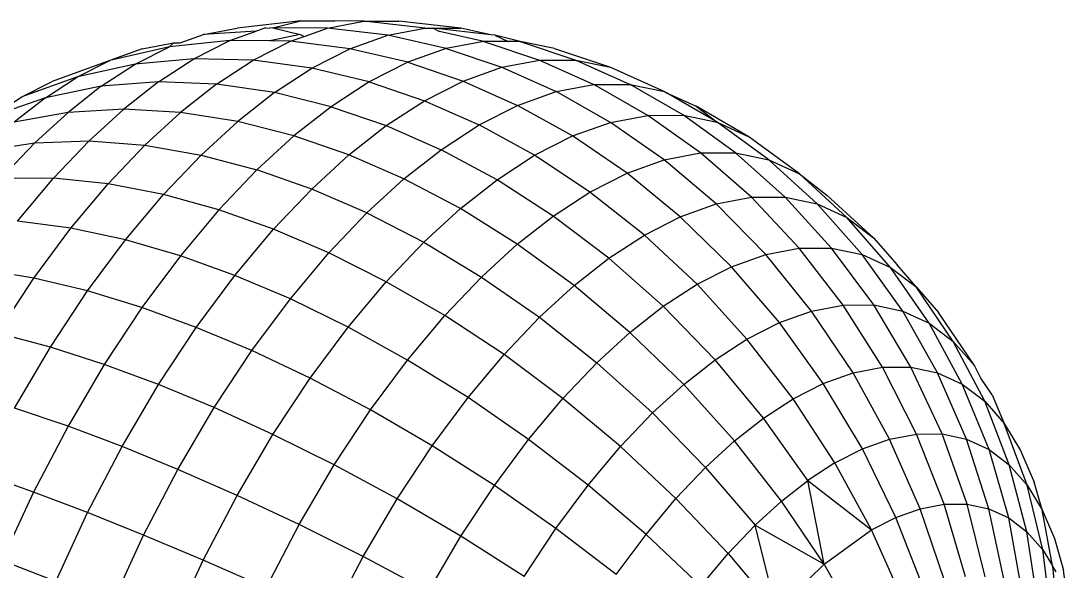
# Model space of a CAD drawing. Header units: millimetres. Extents: x 243 to 2849, y 203 to 3454.
# Drawn here: x 2389.67 to 2400.29, y 1553.52 to 1559.1 of the extents above; entities that cross this region are included whole.
import ezdxf

# ---------------------------------------------------------------- set-up
doc = ezdxf.new("R2010")
doc.units = ezdxf.units.MM

msp = doc.modelspace()

# ---------------------------------------------------------------- linework, layer by layer
for p, q in [((2391.527, 1558.963), (2391.868, 1559.027)), ((2392.515, 1559.1), (2391.868, 1559.027)), ((2392.158, 1559.032), (2392.06, 1558.997)), ((2392.158, 1559.032), (2392.197, 1559.028)), ((2392.229, 1559.032), (2392.197, 1559.028)), ((2392.229, 1559.032), (2392.515, 1559.1)), ((2392.229, 1559.032), (2392.508, 1558.963)), ((2392.784, 1559.028), (2392.229, 1559.032)), ((2392.515, 1559.1), (2392.859, 1559.101)), ((2392.548, 1558.944), (2392.784, 1559.028)), ((2392.784, 1559.028), (2393.153, 1559.098)), ((2393.396, 1558.955), (2392.784, 1559.028)), ((2393.153, 1559.098), (2392.859, 1559.101)), ((2393.153, 1559.098), (2393.508, 1559.099)), ((2393.773, 1559.027), (2393.153, 1559.098)), ((2393.396, 1558.955), (2393.773, 1559.027)), ((2394.137, 1559.028), (2393.508, 1559.099)), ((2393.773, 1559.027), (2393.856, 1559.027)), ((2393.856, 1559.027), (2394.137, 1559.028)), ((2393.856, 1559.027), (2393.919, 1558.994)), ((2394.44, 1558.96), (2393.856, 1559.027)), ((2394.44, 1558.96), (2394.137, 1559.028)), ((2391.794, 1558.902), (2391.18, 1558.839)), ((2391.289, 1558.878), (2391.527, 1558.963)), ((2391.429, 1558.716), (2391.794, 1558.902)), ((2392.06, 1558.997), (2391.527, 1558.963)), ((2391.794, 1558.902), (2392.06, 1558.997)), ((2392.199, 1558.897), (2391.794, 1558.902)), ((2392.508, 1558.963), (2392.199, 1558.897)), ((2392.408, 1558.894), (2392.548, 1558.944)), ((2392.508, 1558.963), (2392.548, 1558.944)), ((2393.011, 1558.818), (2393.396, 1558.955)), ((2393.987, 1558.82), (2393.396, 1558.955)), ((2394.37, 1558.892), (2393.919, 1558.994)), ((2394.481, 1558.955), (2394.44, 1558.96)), ((2394.481, 1558.955), (2394.616, 1558.893)), ((2394.738, 1558.893), (2394.481, 1558.955)), ((2391.18, 1558.839), (2390.575, 1558.7)), ((2390.902, 1558.817), (2390.575, 1558.7)), ((2390.831, 1558.661), (2391.18, 1558.839)), ((2390.902, 1558.817), (2391.223, 1558.877)), ((2391.18, 1558.839), (2391.223, 1558.877)), ((2391.223, 1558.877), (2391.289, 1558.878)), ((2392.03, 1558.702), (2392.408, 1558.894)), ((2392.408, 1558.894), (2392.199, 1558.897)), ((2393.011, 1558.818), (2392.408, 1558.894)), ((2392.626, 1558.621), (2393.011, 1558.818)), ((2393.598, 1558.681), (2393.011, 1558.818)), ((2393.987, 1558.82), (2393.598, 1558.681)), ((2394.37, 1558.892), (2393.987, 1558.82)), ((2393.987, 1558.82), (2394.552, 1558.63)), ((2394.616, 1558.893), (2394.37, 1558.892)), ((2394.37, 1558.892), (2394.935, 1558.703)), ((2394.738, 1558.893), (2394.616, 1558.893)), ((2395.087, 1558.82), (2394.738, 1558.893)), ((2394.738, 1558.893), (2395.305, 1558.704)), ((2395.087, 1558.82), (2395.655, 1558.63)), ((2390.575, 1558.7), (2389.989, 1558.485)), ((2390.246, 1558.532), (2390.575, 1558.7)), ((2391.429, 1558.716), (2390.831, 1558.661)), ((2391.069, 1558.482), (2391.429, 1558.716)), ((2392.03, 1558.702), (2391.429, 1558.716)), ((2391.658, 1558.459), (2392.03, 1558.702)), ((2392.626, 1558.621), (2392.03, 1558.702)), ((2394.552, 1558.63), (2394.935, 1558.703)), ((2394.935, 1558.703), (2395.305, 1558.704)), ((2394.935, 1558.703), (2395.485, 1558.456)), ((2395.305, 1558.704), (2395.655, 1558.63)), ((2395.305, 1558.704), (2395.854, 1558.457)), ((2390.831, 1558.661), (2390.246, 1558.532)), ((2390.487, 1558.437), (2390.831, 1558.661)), ((2392.245, 1558.373), (2392.626, 1558.621)), ((2393.207, 1558.482), (2392.626, 1558.621)), ((2393.598, 1558.681), (2393.207, 1558.482)), ((2393.598, 1558.681), (2394.16, 1558.49)), ((2394.16, 1558.49), (2394.552, 1558.63)), ((2394.552, 1558.63), (2395.103, 1558.383)), ((2395.655, 1558.63), (2396.202, 1558.383)), ((2390.246, 1558.532), (2389.684, 1558.33)), ((2389.684, 1558.33), (2389.989, 1558.485)), ((2389.922, 1558.321), (2390.246, 1558.532)), ((2391.069, 1558.482), (2390.487, 1558.437)), ((2391.069, 1558.482), (2390.717, 1558.205)), ((2391.658, 1558.459), (2391.069, 1558.482)), ((2393.207, 1558.482), (2392.821, 1558.23)), ((2393.207, 1558.482), (2393.768, 1558.291)), ((2393.768, 1558.291), (2394.16, 1558.49)), ((2394.16, 1558.49), (2394.713, 1558.244)), ((2390.487, 1558.437), (2389.922, 1558.321)), ((2390.487, 1558.437), (2390.151, 1558.173)), ((2391.658, 1558.459), (2391.294, 1558.173)), ((2392.245, 1558.373), (2391.658, 1558.459)), ((2392.245, 1558.373), (2391.873, 1558.081)), ((2392.821, 1558.23), (2392.245, 1558.373)), ((2394.713, 1558.244), (2395.103, 1558.383)), ((2395.103, 1558.383), (2395.485, 1558.456)), ((2395.655, 1558.071), (2395.103, 1558.383)), ((2395.485, 1558.456), (2395.854, 1558.457)), ((2396.033, 1558.142), (2395.485, 1558.456)), ((2395.854, 1558.457), (2396.202, 1558.383)), ((2396.396, 1558.143), (2395.854, 1558.457)), ((2396.202, 1558.383), (2396.225, 1558.37)), ((2396.225, 1558.37), (2396.524, 1558.235)), ((2396.738, 1558.072), (2396.225, 1558.37)), ((2389.922, 1558.321), (2389.383, 1558.134)), ((2389.535, 1558.232), (2389.684, 1558.33)), ((2389.922, 1558.321), (2389.605, 1558.072)), ((2393.38, 1558.038), (2393.768, 1558.291)), ((2393.768, 1558.291), (2394.323, 1558.045)), ((2390.151, 1558.173), (2389.605, 1558.072)), ((2389.815, 1557.865), (2390.151, 1558.173)), ((2390.717, 1558.205), (2390.151, 1558.173)), ((2390.366, 1557.883), (2390.717, 1558.205)), ((2391.294, 1558.173), (2390.717, 1558.205)), ((2390.931, 1557.84), (2391.294, 1558.173)), ((2391.873, 1558.081), (2391.294, 1558.173)), ((2392.821, 1558.23), (2392.444, 1557.934)), ((2392.821, 1558.23), (2393.38, 1558.038)), ((2394.323, 1558.045), (2394.713, 1558.244)), ((2395.271, 1557.934), (2394.713, 1558.244)), ((2396.524, 1558.235), (2396.738, 1558.072)), ((2397.058, 1557.925), (2396.524, 1558.235)), ((2391.501, 1557.74), (2391.873, 1558.081)), ((2392.444, 1557.934), (2391.873, 1558.081)), ((2395.271, 1557.934), (2395.655, 1558.071)), ((2395.655, 1558.071), (2396.033, 1558.142)), ((2396.2, 1557.691), (2395.655, 1558.071)), ((2396.033, 1558.142), (2396.396, 1558.143)), ((2396.569, 1557.761), (2396.033, 1558.142)), ((2396.925, 1557.762), (2396.396, 1558.143)), ((2396.396, 1558.143), (2396.738, 1558.072)), ((2396.738, 1558.072), (2397.058, 1557.925)), ((2397.261, 1557.691), (2396.738, 1558.072)), ((2393.002, 1557.741), (2393.38, 1558.038)), ((2393.38, 1558.038), (2393.937, 1557.794)), ((2393.937, 1557.794), (2394.323, 1558.045)), ((2394.885, 1557.737), (2394.323, 1558.045)), ((2389.289, 1557.782), (2389.815, 1557.865)), ((2389.471, 1557.503), (2389.815, 1557.865)), ((2389.815, 1557.865), (2390.366, 1557.883)), ((2390.005, 1557.504), (2390.366, 1557.883)), ((2390.366, 1557.883), (2390.931, 1557.84)), ((2390.558, 1557.448), (2390.931, 1557.84)), ((2390.931, 1557.84), (2391.501, 1557.74)), ((2392.068, 1557.589), (2392.444, 1557.934)), ((2393.002, 1557.741), (2392.444, 1557.934)), ((2394.885, 1557.737), (2395.271, 1557.934)), ((2395.824, 1557.557), (2395.271, 1557.934)), ((2397.572, 1557.548), (2397.058, 1557.925)), ((2391.12, 1557.339), (2391.501, 1557.74)), ((2391.501, 1557.74), (2392.068, 1557.589)), ((2392.624, 1557.394), (2393.002, 1557.741)), ((2393.56, 1557.498), (2393.002, 1557.741)), ((2393.56, 1557.498), (2393.937, 1557.794)), ((2394.504, 1557.489), (2393.937, 1557.794)), ((2394.504, 1557.489), (2394.885, 1557.737)), ((2395.447, 1557.364), (2394.885, 1557.737)), ((2396.2, 1557.691), (2396.569, 1557.761)), ((2396.569, 1557.761), (2396.925, 1557.762)), ((2397.085, 1557.311), (2396.569, 1557.761)), ((2397.429, 1557.312), (2396.925, 1557.762)), ((2396.925, 1557.762), (2397.261, 1557.691)), ((2395.824, 1557.557), (2396.2, 1557.691)), ((2396.728, 1557.243), (2396.2, 1557.691)), ((2397.754, 1557.243), (2397.261, 1557.691)), ((2397.261, 1557.691), (2397.572, 1557.548)), ((2392.068, 1557.589), (2391.682, 1557.183)), ((2392.624, 1557.394), (2392.068, 1557.589)), ((2395.447, 1557.364), (2395.824, 1557.557)), ((2396.364, 1557.113), (2395.824, 1557.557)), ((2398.054, 1557.105), (2397.572, 1557.548)), ((2397.572, 1557.548), (2397.852, 1557.334)), ((2390.005, 1557.504), (2389.471, 1557.503)), ((2389.64, 1557.068), (2390.005, 1557.504)), ((2390.558, 1557.448), (2390.005, 1557.504)), ((2390.181, 1556.998), (2390.558, 1557.448)), ((2391.12, 1557.339), (2390.558, 1557.448)), ((2393.183, 1557.152), (2393.56, 1557.498)), ((2394.132, 1557.196), (2393.56, 1557.498)), ((2394.132, 1557.196), (2394.504, 1557.489)), ((2395.074, 1557.121), (2394.504, 1557.489)), ((2390.734, 1556.878), (2391.12, 1557.339)), ((2391.682, 1557.183), (2391.12, 1557.339)), ((2392.236, 1556.986), (2392.624, 1557.394)), ((2393.183, 1557.152), (2392.624, 1557.394)), ((2395.074, 1557.121), (2395.447, 1557.364)), ((2395.999, 1556.928), (2395.447, 1557.364)), ((2396.728, 1557.243), (2397.085, 1557.311)), ((2397.085, 1557.311), (2397.429, 1557.312)), ((2397.571, 1556.795), (2397.085, 1557.311)), ((2397.429, 1557.312), (2397.754, 1557.243)), ((2397.899, 1556.796), (2397.429, 1557.312)), ((2398.325, 1556.898), (2397.852, 1557.334)), ((2396.364, 1557.113), (2396.728, 1557.243)), ((2397.23, 1556.73), (2396.728, 1557.243)), ((2397.754, 1557.243), (2398.054, 1557.105)), ((2398.21, 1556.731), (2397.754, 1557.243)), ((2391.682, 1557.183), (2391.291, 1556.717)), ((2392.236, 1556.986), (2391.682, 1557.183)), ((2392.797, 1556.746), (2393.183, 1557.152)), ((2393.183, 1557.152), (2393.76, 1556.855)), ((2393.76, 1556.855), (2394.132, 1557.196)), ((2394.71, 1556.836), (2394.132, 1557.196)), ((2394.71, 1556.836), (2395.074, 1557.121)), ((2395.639, 1556.693), (2395.074, 1557.121)), ((2395.999, 1556.928), (2396.364, 1557.113)), ((2396.882, 1556.607), (2396.364, 1557.113)), ((2398.497, 1556.598), (2398.054, 1557.105)), ((2398.054, 1557.105), (2398.325, 1556.898)), ((2390.181, 1556.998), (2389.64, 1557.068)), ((2389.805, 1556.491), (2390.181, 1556.998)), ((2390.734, 1556.878), (2390.181, 1556.998)), ((2391.844, 1556.518), (2392.236, 1556.986)), ((2392.797, 1556.746), (2392.236, 1556.986)), ((2395.639, 1556.693), (2395.999, 1556.928)), ((2396.534, 1556.429), (2395.999, 1556.928)), ((2398.325, 1556.898), (2398.563, 1556.627)), ((2390.349, 1556.361), (2390.734, 1556.878)), ((2391.291, 1556.717), (2390.734, 1556.878)), ((2393.379, 1556.454), (2393.76, 1556.855)), ((2393.76, 1556.855), (2394.347, 1556.502)), ((2394.347, 1556.502), (2394.71, 1556.836)), ((2395.287, 1556.416), (2394.71, 1556.836)), ((2397.23, 1556.73), (2397.571, 1556.795)), ((2397.571, 1556.795), (2397.899, 1556.796)), ((2398.017, 1556.218), (2397.571, 1556.795)), ((2398.327, 1556.219), (2397.899, 1556.796)), ((2397.899, 1556.796), (2398.21, 1556.731)), ((2391.291, 1556.717), (2390.901, 1556.192)), ((2391.844, 1556.518), (2391.291, 1556.717)), ((2392.407, 1556.28), (2392.797, 1556.746)), ((2393.379, 1556.454), (2392.797, 1556.746)), ((2395.287, 1556.416), (2395.639, 1556.693)), ((2396.189, 1556.205), (2395.639, 1556.693)), ((2396.882, 1556.607), (2397.23, 1556.73)), ((2397.696, 1556.157), (2397.23, 1556.73)), ((2398.62, 1556.157), (2398.21, 1556.731)), ((2398.21, 1556.731), (2398.497, 1556.598)), ((2389.805, 1556.491), (2389.277, 1556.579)), ((2396.534, 1556.429), (2396.882, 1556.607)), ((2397.369, 1556.04), (2396.882, 1556.607)), ((2398.89, 1556.033), (2398.497, 1556.598)), ((2398.497, 1556.598), (2398.756, 1556.401)), ((2398.756, 1556.401), (2398.563, 1556.627)), ((2389.436, 1555.933), (2389.805, 1556.491)), ((2390.349, 1556.361), (2389.805, 1556.491)), ((2391.453, 1555.991), (2391.844, 1556.518)), ((2392.407, 1556.28), (2391.844, 1556.518)), ((2393.974, 1556.11), (2394.347, 1556.502)), ((2394.347, 1556.502), (2394.936, 1556.094)), ((2389.972, 1555.789), (2390.349, 1556.361)), ((2390.901, 1556.192), (2390.349, 1556.361)), ((2392.993, 1555.994), (2393.379, 1556.454)), ((2393.974, 1556.11), (2393.379, 1556.454)), ((2394.936, 1556.094), (2395.287, 1556.416)), ((2395.853, 1555.94), (2395.287, 1556.416)), ((2396.189, 1556.205), (2396.534, 1556.429)), ((2397.04, 1555.873), (2396.534, 1556.429)), ((2399.134, 1555.847), (2398.756, 1556.401)), ((2398.756, 1556.401), (2398.983, 1556.142)), ((2392.017, 1555.755), (2392.407, 1556.28)), ((2392.993, 1555.994), (2392.407, 1556.28)), ((2390.901, 1556.192), (2390.519, 1555.613)), ((2391.453, 1555.991), (2390.901, 1556.192)), ((2395.853, 1555.94), (2396.189, 1556.205)), ((2396.716, 1555.662), (2396.189, 1556.205)), ((2397.369, 1556.04), (2397.696, 1556.157)), ((2397.696, 1556.157), (2398.017, 1556.218)), ((2398.118, 1555.53), (2397.696, 1556.157)), ((2398.017, 1556.218), (2398.327, 1556.219)), ((2398.416, 1555.586), (2398.017, 1556.218)), ((2398.703, 1555.587), (2398.327, 1556.219)), ((2398.327, 1556.219), (2398.62, 1556.157)), ((2398.62, 1556.157), (2398.89, 1556.033)), ((2398.974, 1555.53), (2398.62, 1556.157)), ((2399.348, 1555.603), (2398.983, 1556.142)), ((2393.597, 1555.66), (2393.974, 1556.11)), ((2394.575, 1555.715), (2393.974, 1556.11)), ((2394.575, 1555.715), (2394.936, 1556.094)), ((2394.936, 1556.094), (2395.517, 1555.632)), ((2397.04, 1555.873), (2397.369, 1556.04)), ((2397.814, 1555.422), (2397.369, 1556.04)), ((2399.225, 1555.415), (2398.89, 1556.033)), ((2398.89, 1556.033), (2399.134, 1555.847)), ((2389.972, 1555.789), (2389.436, 1555.933)), ((2391.069, 1555.41), (2391.453, 1555.991)), ((2392.017, 1555.755), (2391.453, 1555.991)), ((2392.608, 1555.476), (2392.993, 1555.994)), ((2393.597, 1555.66), (2392.993, 1555.994)), ((2395.517, 1555.632), (2395.853, 1555.94)), ((2396.399, 1555.413), (2395.853, 1555.94)), ((2396.716, 1555.662), (2397.04, 1555.873)), ((2397.51, 1555.266), (2397.04, 1555.873)), ((2399.134, 1555.847), (2399.348, 1555.603)), ((2399.452, 1555.242), (2399.134, 1555.847)), ((2389.608, 1555.171), (2389.972, 1555.789)), ((2390.519, 1555.613), (2389.972, 1555.789)), ((2391.635, 1555.177), (2392.017, 1555.755)), ((2392.608, 1555.476), (2392.017, 1555.755)), ((2394.21, 1555.28), (2394.575, 1555.715)), ((2395.173, 1555.27), (2394.575, 1555.715)), ((2390.519, 1555.613), (2390.151, 1554.987)), ((2391.069, 1555.41), (2390.519, 1555.613)), ((2393.221, 1555.154), (2393.597, 1555.66)), ((2394.21, 1555.28), (2393.597, 1555.66)), ((2395.173, 1555.27), (2395.517, 1555.632)), ((2395.517, 1555.632), (2396.083, 1555.123)), ((2396.399, 1555.413), (2396.716, 1555.662)), ((2397.209, 1555.07), (2396.716, 1555.662)), ((2397.814, 1555.422), (2398.118, 1555.53)), ((2398.118, 1555.53), (2398.416, 1555.586)), ((2398.487, 1554.858), (2398.118, 1555.53)), ((2398.416, 1555.586), (2398.703, 1555.587)), ((2398.759, 1554.909), (2398.416, 1555.586)), ((2399.02, 1554.91), (2398.703, 1555.587)), ((2398.703, 1555.587), (2398.974, 1555.53)), ((2399.268, 1554.858), (2398.974, 1555.53)), ((2398.974, 1555.53), (2399.225, 1555.415)), ((2399.413, 1555.476), (2399.348, 1555.603)), ((2390.699, 1554.781), (2391.069, 1555.41)), ((2391.635, 1555.177), (2391.069, 1555.41)), ((2392.231, 1554.905), (2392.608, 1555.476)), ((2393.221, 1555.154), (2392.608, 1555.476)), ((2396.083, 1555.123), (2396.399, 1555.413)), ((2396.915, 1554.84), (2396.399, 1555.413)), ((2397.51, 1555.266), (2397.814, 1555.422)), ((2398.211, 1554.759), (2397.814, 1555.422)), ((2399.496, 1554.753), (2399.225, 1555.415)), ((2399.225, 1555.415), (2399.452, 1555.242)), ((2399.528, 1555.306), (2399.413, 1555.476)), ((2399.528, 1555.306), (2399.65, 1555.016)), ((2393.847, 1554.79), (2394.21, 1555.28)), ((2394.825, 1554.855), (2394.21, 1555.28)), ((2394.825, 1554.855), (2395.173, 1555.27)), ((2395.758, 1554.781), (2395.173, 1555.27)), ((2397.209, 1555.07), (2397.51, 1555.266)), ((2397.933, 1554.618), (2397.51, 1555.266)), ((2399.702, 1554.595), (2399.452, 1555.242)), ((2399.452, 1555.242), (2399.65, 1555.016)), ((2390.151, 1554.987), (2389.608, 1555.171)), ((2391.266, 1554.55), (2391.635, 1555.177)), ((2392.231, 1554.905), (2391.635, 1555.177)), ((2392.852, 1554.595), (2393.221, 1555.154)), ((2393.847, 1554.79), (2393.221, 1555.154)), ((2395.758, 1554.781), (2396.083, 1555.123)), ((2396.083, 1555.123), (2396.621, 1554.57)), ((2390.151, 1554.987), (2389.802, 1554.32)), ((2390.699, 1554.781), (2390.151, 1554.987)), ((2396.915, 1554.84), (2397.209, 1555.07)), ((2397.659, 1554.439), (2397.209, 1555.07)), ((2399.883, 1554.389), (2399.65, 1555.016)), ((2399.65, 1555.016), (2399.817, 1554.741)), ((2391.867, 1554.286), (2392.231, 1554.905)), ((2392.852, 1554.595), (2392.231, 1554.905)), ((2398.487, 1554.858), (2398.759, 1554.909)), ((2398.759, 1554.909), (2399.02, 1554.91)), ((2399.04, 1554.197), (2398.759, 1554.909)), ((2399.02, 1554.91), (2399.268, 1554.858)), ((2399.273, 1554.197), (2399.02, 1554.91)), ((2390.349, 1554.112), (2390.699, 1554.781)), ((2391.266, 1554.55), (2390.699, 1554.781)), ((2393.49, 1554.25), (2393.847, 1554.79)), ((2394.477, 1554.387), (2393.847, 1554.79)), ((2394.477, 1554.387), (2394.825, 1554.855)), ((2395.43, 1554.39), (2394.825, 1554.855)), ((2395.43, 1554.39), (2395.758, 1554.781)), ((2396.32, 1554.254), (2395.758, 1554.781)), ((2396.621, 1554.57), (2396.915, 1554.84)), ((2397.392, 1554.229), (2396.915, 1554.84)), ((2397.933, 1554.618), (2398.211, 1554.759)), ((2398.211, 1554.759), (2398.487, 1554.858)), ((2398.552, 1554.063), (2398.211, 1554.759)), ((2398.798, 1554.151), (2398.487, 1554.858)), ((2399.268, 1554.858), (2399.496, 1554.753)), ((2399.494, 1554.151), (2399.268, 1554.858)), ((2399.496, 1554.753), (2399.702, 1554.595)), ((2399.697, 1554.057), (2399.496, 1554.753)), ((2399.817, 1554.741), (2399.953, 1554.422)), ((2390.918, 1553.884), (2391.266, 1554.55)), ((2391.867, 1554.286), (2391.266, 1554.55)), ((2392.496, 1553.991), (2392.852, 1554.595)), ((2393.49, 1554.25), (2392.852, 1554.595)), ((2396.32, 1554.254), (2396.621, 1554.57)), ((2396.621, 1554.57), (2397.124, 1553.984)), ((2397.933, 1554.618), (2397.659, 1554.439)), ((2398.304, 1553.937), (2397.933, 1554.618)), ((2399.702, 1554.595), (2399.883, 1554.389)), ((2399.881, 1553.917), (2399.702, 1554.595)), ((2389.802, 1554.32), (2389.264, 1554.513)), ((2394.136, 1553.871), (2394.477, 1554.387)), ((2395.102, 1553.949), (2394.477, 1554.387)), ((2395.102, 1553.949), (2395.43, 1554.39)), ((2396.016, 1553.89), (2395.43, 1554.39)), ((2397.392, 1554.229), (2397.659, 1554.439)), ((2397.822, 1553.59), (2397.659, 1554.439)), ((2397.659, 1554.439), (2398.304, 1553.937)), ((2399.883, 1554.389), (2400.035, 1554.139)), ((2400.042, 1553.733), (2399.883, 1554.389)), ((2400.035, 1554.139), (2399.953, 1554.422)), ((2389.802, 1554.32), (2389.48, 1553.624)), ((2390.349, 1554.112), (2389.802, 1554.32)), ((2391.523, 1553.628), (2391.867, 1554.286)), ((2392.496, 1553.991), (2391.867, 1554.286)), ((2393.146, 1553.665), (2393.49, 1554.25)), ((2394.136, 1553.871), (2393.49, 1554.25)), ((2396.016, 1553.89), (2396.32, 1554.254)), ((2396.85, 1553.695), (2396.32, 1554.254)), ((2397.124, 1553.984), (2397.392, 1554.229)), ((2397.822, 1553.59), (2397.392, 1554.229)), ((2398.552, 1554.063), (2398.798, 1554.151)), ((2398.798, 1554.151), (2399.04, 1554.197)), ((2399.046, 1553.421), (2398.798, 1554.151)), ((2399.256, 1553.46), (2399.04, 1554.197)), ((2399.04, 1554.197), (2399.273, 1554.197)), ((2399.458, 1553.461), (2399.273, 1554.197)), ((2399.273, 1554.197), (2399.494, 1554.151)), ((2399.65, 1553.421), (2399.494, 1554.151)), ((2399.494, 1554.151), (2399.697, 1554.057)), ((2400.035, 1554.139), (2400.159, 1553.849)), ((2400.14, 1553.573), (2400.035, 1554.139)), ((2390.026, 1553.413), (2390.349, 1554.112)), ((2390.918, 1553.884), (2390.349, 1554.112)), ((2398.304, 1553.937), (2398.552, 1554.063)), ((2398.832, 1553.344), (2398.552, 1554.063)), ((2399.827, 1553.339), (2399.697, 1554.057)), ((2399.697, 1554.057), (2399.881, 1553.917)), ((2392.16, 1553.347), (2392.496, 1553.991)), ((2393.146, 1553.665), (2392.496, 1553.991)), ((2394.781, 1553.462), (2395.102, 1553.949)), ((2395.712, 1553.482), (2395.102, 1553.949)), ((2397.124, 1553.984), (2396.85, 1553.695)), ((2397.339, 1553.115), (2397.124, 1553.984)), ((2397.124, 1553.984), (2397.822, 1553.59)), ((2397.822, 1553.59), (2398.304, 1553.937)), ((2398.617, 1553.235), (2398.304, 1553.937)), ((2399.986, 1553.218), (2399.881, 1553.917)), ((2399.881, 1553.917), (2400.042, 1553.733)), ((2390.596, 1553.187), (2390.918, 1553.884)), ((2391.523, 1553.628), (2390.918, 1553.884)), ((2393.808, 1553.312), (2394.136, 1553.871)), ((2394.781, 1553.462), (2394.136, 1553.871)), ((2395.712, 1553.482), (2396.016, 1553.89)), ((2396.573, 1553.364), (2396.016, 1553.89)), ((2400.159, 1553.849), (2400.253, 1553.527)), ((2400.078, 1553.441), (2400.042, 1553.733)), ((2400.042, 1553.733), (2400.14, 1553.573)), ((2390.026, 1553.413), (2389.48, 1553.624)), ((2391.205, 1552.941), (2391.523, 1553.628)), ((2392.16, 1553.347), (2391.523, 1553.628)), ((2392.821, 1553.042), (2393.146, 1553.665)), ((2393.808, 1553.312), (2393.146, 1553.665)), ((2396.573, 1553.364), (2396.85, 1553.695)), ((2396.85, 1553.695), (2397.339, 1553.115)), ((2397.822, 1553.59), (2397.339, 1553.115)), ((2398.198, 1552.934), (2397.822, 1553.59)), ((2400.14, 1553.573), (2400.169, 1553.284)), ((2400.178, 1553.51), (2400.14, 1553.573)), ((2400.288, 1553.252), (2400.253, 1553.527))]:
    msp.add_line(p, q)

doc.saveas('drawing.dxf')
